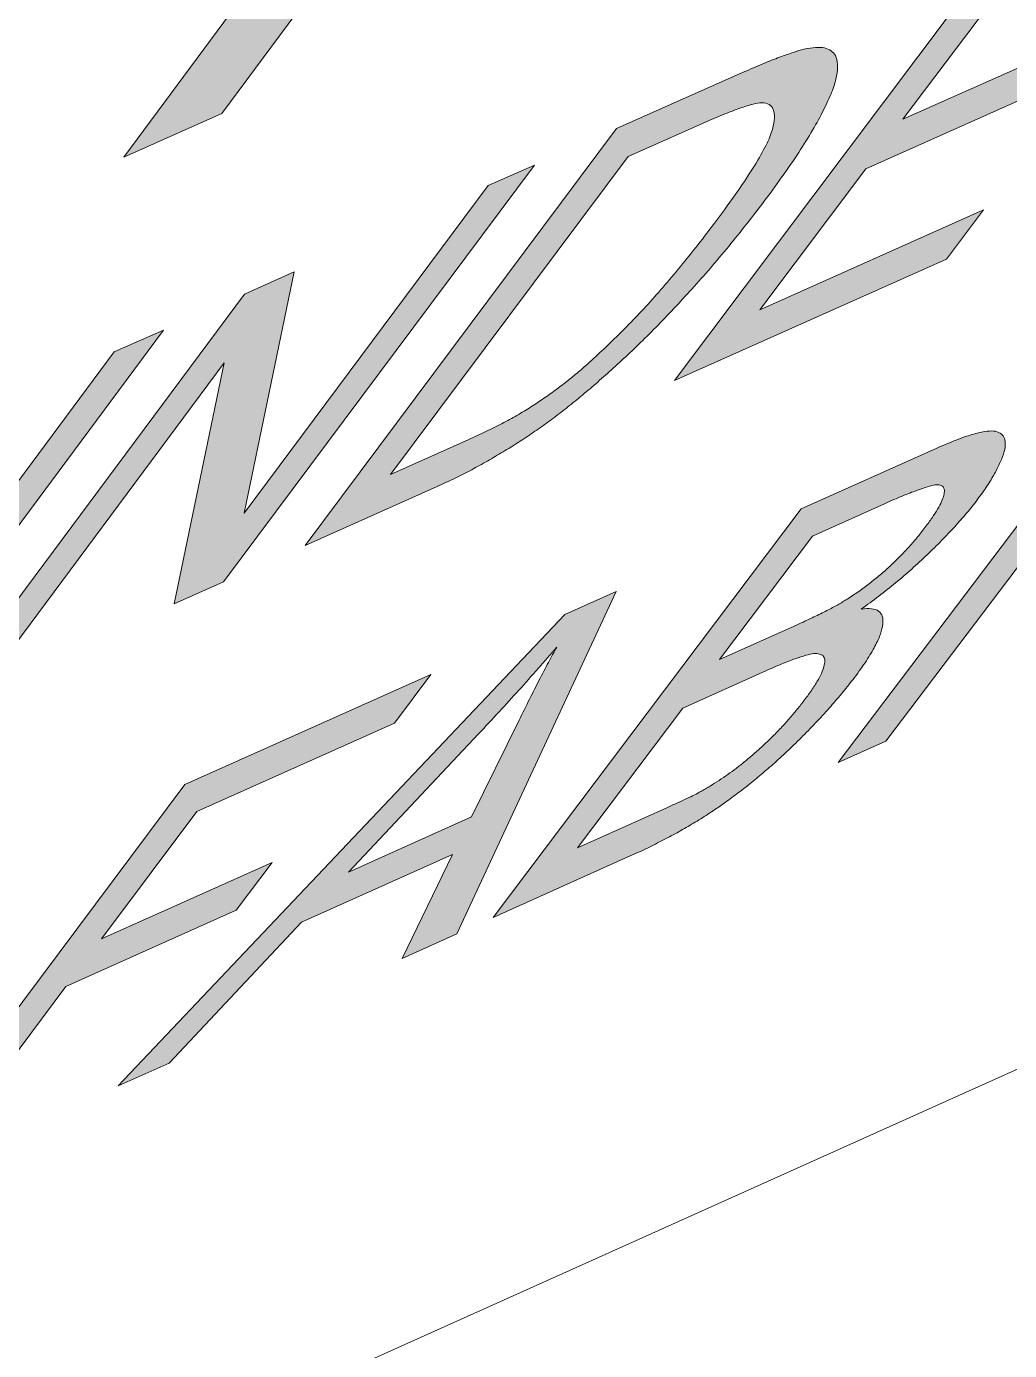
# Model space of a CAD drawing. Header units: millimetres. Extents: x 63.4 to 146.5, y -188.5 to -109.4.
# Drawn here: x 101.911 to 105.285, y -182.044 to -177.499 of the extents above; entities that cross this region are included whole.
import ezdxf

# ---------------------------------------------------------------- set-up
doc = ezdxf.new("R2010")
doc.units = ezdxf.units.MM
doc.header["$MEASUREMENT"] = 0
doc.layers.add('Ebene 1', color=7, linetype='Continuous', lineweight=0)

# ---------------------------------------------------------------- blocks, each defined once
blk = doc.blocks.new('Block_7')
at = {"layer": 'Ebene 1', "true_color": 0x1d1d1b, "transparency": 33554687}
h = blk.add_hatch(color=250, dxfattribs=at)
h.dxf.hatch_style = 2
h.paths.add_polyline_path([(106.429, -174.1281), (106.0916, -174.2764), (105.1882, -175.4887), (103.8592, -176.075), (104.7584, -174.8625), (104.4188, -175.0118), (102.2446, -177.9472), (102.5816, -177.7978), (103.6011, -176.4231), (104.9289, -175.8367), (103.9045, -177.2113), (104.2393, -177.0629), (106.429, -174.1281)])
h = blk.add_hatch(color=250, dxfattribs=at)
h.dxf.hatch_style = 2
h.paths.add_polyline_path([(106.1172, -176.8799), (105.2094, -177.2834), (104.1356, -178.7139), (105.0691, -178.2973), (105.1962, -178.1286), (104.4286, -178.471), (104.7922, -177.9869), (105.4844, -177.6785), (105.6121, -177.5089), (104.9196, -177.8173), (105.2483, -177.3796), (105.9889, -177.0503), (106.1172, -176.8799)])
h = blk.add_hatch(color=250, dxfattribs=at)
h.dxf.hatch_style = 2
edge = h.paths.add_edge_path()
edge.add_spline(control_points=[(104.3711, -177.6561), (104.3711, -177.6561), (103.9361, -177.8494), (103.9361, -177.8494), (103.9361, -177.8494), (102.8671, -179.28), (102.8671, -179.28), (102.8671, -179.28), (103.3207, -179.0775), (103.3207, -179.0775), (103.3399, -179.069), (103.3587, -179.0603), (103.3772, -179.0513), (103.3958, -179.0424), (103.4141, -179.0332), (103.4323, -179.0237), (103.4504, -179.0142), (103.4685, -179.0044), (103.4864, -178.9943), (103.5044, -178.9841), (103.5223, -178.9736), (103.5403, -178.9626), (103.5579, -178.9522), (103.5752, -178.9416), (103.5923, -178.9307), (103.6095, -178.9198), (103.6266, -178.9086), (103.6435, -178.8971), (103.6605, -178.8856), (103.6774, -178.8738), (103.6942, -178.8616), (103.7111, -178.8494), (103.728, -178.8367), (103.7449, -178.8237), (103.7608, -178.8115), (103.7771, -178.7985), (103.7939, -178.7849), (103.8106, -178.7713), (103.8277, -178.757), (103.8452, -178.7421), (103.8626, -178.7272), (103.8804, -178.7116), (103.8985, -178.6955), (103.9165, -178.6794), (103.9348, -178.6627), (103.9534, -178.6455), (103.9725, -178.6281), (103.9918, -178.6099), (104.0115, -178.5909), (104.0311, -178.5719), (104.051, -178.5522), (104.0711, -178.5317), (104.0913, -178.5112), (104.1116, -178.49), (104.1322, -178.4681), (104.1527, -178.4461), (104.1735, -178.4234), (104.1944, -178.4), (104.2159, -178.3764), (104.2372, -178.3524), (104.2583, -178.328), (104.2794, -178.3036), (104.3004, -178.2788), (104.3212, -178.2535), (104.3421, -178.2282), (104.3628, -178.2024), (104.3836, -178.176), (104.4043, -178.1496), (104.425, -178.1227), (104.4457, -178.095), (104.4693, -178.0636), (104.4913, -178.0334), (104.5117, -178.0044), (104.5321, -177.9754), (104.5509, -177.9477), (104.568, -177.9212), (104.5852, -177.8947), (104.6006, -177.8695), (104.6144, -177.8456), (104.6282, -177.8217), (104.6403, -177.799), (104.6506, -177.7777), (104.6616, -177.7561), (104.6704, -177.7363), (104.6773, -177.7181), (104.6841, -177.7), (104.689, -177.6836), (104.6919, -177.6687), (104.6949, -177.6539), (104.6959, -177.6407), (104.6951, -177.6289), (104.6944, -177.6172), (104.6918, -177.6069), (104.6875, -177.5981), (104.6837, -177.5916), (104.6787, -177.5862), (104.6725, -177.5819), (104.6662, -177.5776), (104.6587, -177.5745), (104.6499, -177.5726), (104.641, -177.5708), (104.6308, -177.5702), (104.6191, -177.5709), (104.6074, -177.5716), (104.5942, -177.5737), (104.5795, -177.5772), (104.5689, -177.5798), (104.5567, -177.5833), (104.5428, -177.5878), (104.5288, -177.5923), (104.5132, -177.5978), (104.4959, -177.6043), (104.4785, -177.6108), (104.4595, -177.6183), (104.4387, -177.6269), (104.4179, -177.6356), (104.3954, -177.6452), (104.3711, -177.6561)], knot_values=[0, 0, 0, 0, 1, 1, 1, 2, 2, 2, 3, 3, 3, 4, 4, 4, 5, 5, 5, 6, 6, 6, 7, 7, 7, 8, 8, 8, 9, 9, 9, 10, 10, 10, 11, 11, 11, 12, 12, 12, 13, 13, 13, 14, 14, 14, 15, 15, 15, 16, 16, 16, 17, 17, 17, 18, 18, 18, 19, 19, 19, 20, 20, 20, 21, 21, 21, 22, 22, 22, 23, 23, 23, 24, 24, 24, 25, 25, 25, 26, 26, 26, 27, 27, 27, 28, 28, 28, 29, 29, 29, 30, 30, 30, 31, 31, 31, 32, 32, 32, 33, 33, 33, 34, 34, 34, 35, 35, 35, 36, 36, 36, 37, 37, 37, 38, 38, 38, 39, 39, 39, 39], degree=3, periodic=0)
edge.add_line((104.3711, -177.6561), (104.3711, -177.6561))
edge = h.paths.add_edge_path()
edge.add_spline(control_points=[(103.1603, -179.0367), (103.1603, -179.0367), (103.9764, -177.9453), (103.9764, -177.9453), (103.9764, -177.9453), (104.2412, -177.8275), (104.2412, -177.8275), (104.2655, -177.8167), (104.2878, -177.8072), (104.308, -177.7991), (104.3283, -177.7909), (104.3465, -177.784), (104.3626, -177.7785), (104.3787, -177.7729), (104.3928, -177.7686), (104.4049, -177.7656), (104.4169, -177.7626), (104.4269, -177.7609), (104.4348, -177.7603), (104.4448, -177.7606), (104.4531, -177.7627), (104.4597, -177.7666), (104.4663, -177.7706), (104.4713, -177.7763), (104.4744, -177.784), (104.4775, -177.7916), (104.4789, -177.8011), (104.4784, -177.8125), (104.4779, -177.8238), (104.4756, -177.8371), (104.4713, -177.8523), (104.4671, -177.8675), (104.4598, -177.8856), (104.4494, -177.9065), (104.4391, -177.9273), (104.4257, -177.951), (104.4093, -177.9775), (104.3929, -178.004), (104.3736, -178.0332), (104.3514, -178.0651), (104.3292, -178.097), (104.3041, -178.1316), (104.2762, -178.1689), (104.256, -178.1958), (104.2358, -178.2221), (104.2157, -178.2478), (104.1956, -178.2734), (104.1755, -178.2983), (104.1555, -178.3226), (104.1355, -178.3469), (104.1157, -178.3705), (104.0959, -178.3934), (104.0761, -178.4162), (104.0565, -178.4384), (104.037, -178.4599), (104.0174, -178.481), (103.998, -178.5014), (103.9788, -178.5211), (103.9595, -178.5408), (103.9404, -178.5598), (103.9215, -178.5782), (103.9026, -178.5965), (103.8839, -178.6142), (103.8653, -178.6313), (103.8467, -178.6483), (103.8284, -178.6647), (103.8102, -178.6805), (103.7977, -178.6912), (103.7847, -178.7018), (103.7713, -178.7125), (103.758, -178.7231), (103.7442, -178.7336), (103.7301, -178.7441), (103.716, -178.7545), (103.7016, -178.7648), (103.6868, -178.775), (103.6721, -178.7851), (103.6571, -178.7951), (103.6419, -178.8049), (103.6267, -178.8146), (103.6109, -178.8243), (103.5944, -178.8337), (103.5779, -178.8432), (103.5608, -178.8526), (103.5431, -178.8619), (103.5253, -178.8712), (103.5069, -178.8804), (103.4879, -178.8896), (103.4689, -178.8988), (103.4492, -178.9078), (103.4289, -178.9169), (103.4289, -178.9169), (103.1603, -179.0367), (103.1603, -179.0367)], knot_values=[0, 0, 0, 0, 1, 1, 1, 2, 2, 2, 3, 3, 3, 4, 4, 4, 5, 5, 5, 6, 6, 6, 7, 7, 7, 8, 8, 8, 9, 9, 9, 10, 10, 10, 11, 11, 11, 12, 12, 12, 13, 13, 13, 14, 14, 14, 15, 15, 15, 16, 16, 16, 17, 17, 17, 18, 18, 18, 19, 19, 19, 20, 20, 20, 21, 21, 21, 22, 22, 22, 23, 23, 23, 24, 24, 24, 25, 25, 25, 26, 26, 26, 27, 27, 27, 28, 28, 28, 29, 29, 29, 30, 30, 30, 31, 31, 31, 31], degree=3, periodic=0)
edge.add_line((103.1603, -179.0367), (103.1603, -179.0367))
h = blk.add_hatch(color=250, dxfattribs=at)
h.dxf.hatch_style = 2
h.paths.add_polyline_path([(103.6548, -177.9744), (103.4959, -178.0451), (102.6575, -179.1688), (102.8298, -178.3411), (102.659, -178.4171), (101.5949, -179.8477), (101.7536, -179.7769), (102.5898, -178.6534), (102.4173, -179.4807), (102.5869, -179.405), (103.6548, -177.9744)])
h = blk.add_hatch(color=250, dxfattribs=at)
h.dxf.hatch_style = 2
edge = h.paths.add_edge_path()
edge.add_spline(control_points=[(102.3809, -178.5407), (102.3809, -178.5407), (102.2122, -178.6157), (102.2122, -178.6157), (102.2122, -178.6157), (101.5985, -179.4422), (101.5985, -179.4422), (101.5651, -179.4871), (101.5328, -179.5291), (101.5016, -179.5681), (101.4703, -179.6071), (101.4401, -179.6433), (101.4109, -179.6765), (101.3818, -179.7098), (101.3536, -179.7401), (101.3266, -179.7676), (101.2995, -179.7951), (101.2735, -179.8198), (101.2486, -179.8416), (101.2236, -179.8634), (101.1981, -179.8841), (101.1719, -179.9037), (101.1456, -179.9234), (101.1187, -179.942), (101.091, -179.9595), (101.0633, -179.9771), (101.0348, -179.9938), (101.0054, -180.0095), (100.976, -180.0252), (100.9457, -180.04), (100.9144, -180.0539), (100.8968, -180.0618), (100.8804, -180.0685), (100.8654, -180.0739), (100.8504, -180.0793), (100.8367, -180.0834), (100.8244, -180.0862), (100.8121, -180.089), (100.8013, -180.0905), (100.7919, -180.0906), (100.7825, -180.0907), (100.7746, -180.0894), (100.7683, -180.0866), (100.7614, -180.0846), (100.7562, -180.0811), (100.7527, -180.0762), (100.7492, -180.0714), (100.7474, -180.0652), (100.7471, -180.0577), (100.7469, -180.0503), (100.7482, -180.0415), (100.751, -180.0315), (100.7538, -180.0214), (100.7581, -180.0102), (100.7639, -179.9977), (100.7697, -179.9853), (100.7775, -179.9707), (100.7873, -179.9538), (100.7972, -179.9369), (100.8091, -179.9178), (100.8233, -179.8962), (100.8374, -179.8747), (100.8537, -179.8508), (100.8723, -179.8244), (100.891, -179.798), (100.9119, -179.7692), (100.9351, -179.7377), (100.9351, -179.7377), (101.5474, -178.9112), (101.5474, -178.9112), (101.5474, -178.9112), (101.3804, -178.9854), (101.3804, -178.9854), (101.3804, -178.9854), (100.7666, -179.8145), (100.7666, -179.8145), (100.7386, -179.8524), (100.7131, -179.8877), (100.6901, -179.9205), (100.6672, -179.9533), (100.6467, -179.9836), (100.6288, -180.0115), (100.6109, -180.0393), (100.5954, -180.0647), (100.5824, -180.0877), (100.5694, -180.1106), (100.5589, -180.1312), (100.5508, -180.1493), (100.5427, -180.1675), (100.5369, -180.1838), (100.5335, -180.1982), (100.5301, -180.2125), (100.529, -180.225), (100.5303, -180.2356), (100.5315, -180.2461), (100.5351, -180.2548), (100.5408, -180.2617), (100.5466, -180.2685), (100.5547, -180.2734), (100.565, -180.2766), (100.5752, -180.2797), (100.588, -180.2807), (100.6032, -180.2797), (100.6184, -180.2787), (100.6361, -180.2756), (100.6561, -180.2705), (100.6762, -180.2654), (100.6987, -180.2583), (100.7236, -180.2491), (100.7484, -180.2399), (100.7756, -180.2287), (100.8052, -180.2155), (100.836, -180.2018), (100.8663, -180.1872), (100.8963, -180.1716), (100.9263, -180.1561), (100.956, -180.1396), (100.9855, -180.1221), (101.0149, -180.1045), (101.0441, -180.086), (101.0731, -180.0664), (101.1021, -180.0468), (101.131, -180.0261), (101.1597, -180.0043), (101.1879, -179.9832), (101.2156, -179.9616), (101.2426, -179.9395), (101.2697, -179.9174), (101.2961, -179.8949), (101.3219, -179.872), (101.3476, -179.8491), (101.3727, -179.8257), (101.3972, -179.802), (101.4216, -179.7783), (101.4454, -179.7543), (101.4684, -179.7299), (101.4909, -179.7057), (101.514, -179.6801), (101.5377, -179.6531), (101.5613, -179.626), (101.5856, -179.5975), (101.6103, -179.5675), (101.6351, -179.5375), (101.6604, -179.5061), (101.6861, -179.4731), (101.7119, -179.4401), (101.7382, -179.4057), (101.7649, -179.3697), (101.7649, -179.3697), (102.3809, -178.5407), (102.3809, -178.5407)], knot_values=[0, 0, 0, 0, 1, 1, 1, 2, 2, 2, 3, 3, 3, 4, 4, 4, 5, 5, 5, 6, 6, 6, 7, 7, 7, 8, 8, 8, 9, 9, 9, 10, 10, 10, 11, 11, 11, 12, 12, 12, 13, 13, 13, 14, 14, 14, 15, 15, 15, 16, 16, 16, 17, 17, 17, 18, 18, 18, 19, 19, 19, 20, 20, 20, 21, 21, 21, 22, 22, 22, 23, 23, 23, 24, 24, 24, 25, 25, 25, 26, 26, 26, 27, 27, 27, 28, 28, 28, 29, 29, 29, 30, 30, 30, 31, 31, 31, 32, 32, 32, 33, 33, 33, 34, 34, 34, 35, 35, 35, 36, 36, 36, 37, 37, 37, 38, 38, 38, 39, 39, 39, 40, 40, 40, 41, 41, 41, 42, 42, 42, 43, 43, 43, 44, 44, 44, 45, 45, 45, 46, 46, 46, 47, 47, 47, 48, 48, 48, 49, 49, 49, 50, 50, 50, 50], degree=3, periodic=0)
edge.add_line((102.3809, -178.5407), (102.3809, -178.5407))
h = blk.add_hatch(color=250, dxfattribs=at)
h.dxf.hatch_style = 2
h.paths.add_polyline_path([(105.9239, -178.5487), (105.7595, -178.6223), (104.6974, -180.0253), (104.8612, -179.9518), (105.9239, -178.5487)])
h = blk.add_hatch(color=250, dxfattribs=at)
h.dxf.hatch_style = 2
edge = h.paths.add_edge_path()
edge.add_spline(control_points=[(105.0362, -178.9459), (105.0362, -178.9459), (104.57, -179.1545), (104.57, -179.1545), (104.57, -179.1545), (103.5124, -180.5576), (103.5124, -180.5576), (103.5124, -180.5576), (103.9834, -180.346), (103.9834, -180.346), (104.0034, -180.337), (104.0229, -180.328), (104.042, -180.3188), (104.061, -180.3096), (104.0795, -180.3004), (104.0976, -180.291), (104.1157, -180.2817), (104.1332, -180.2722), (104.1503, -180.2627), (104.1674, -180.2531), (104.1841, -180.2435), (104.2002, -180.2337), (104.2169, -180.2238), (104.2334, -180.2135), (104.2497, -180.2029), (104.2659, -180.1924), (104.2819, -180.1816), (104.2976, -180.1706), (104.3134, -180.1596), (104.3288, -180.1484), (104.344, -180.1371), (104.3591, -180.1258), (104.374, -180.1143), (104.3885, -180.1028), (104.4031, -180.0913), (104.418, -180.0792), (104.4331, -180.0664), (104.4483, -180.0536), (104.4637, -180.0401), (104.4794, -180.026), (104.4951, -180.0119), (104.511, -179.9972), (104.5272, -179.9819), (104.5433, -179.9666), (104.5597, -179.9506), (104.5762, -179.9341), (104.5932, -179.9169), (104.6097, -179.8999), (104.6255, -179.883), (104.6414, -179.8661), (104.6567, -179.8494), (104.6714, -179.8327), (104.6861, -179.8161), (104.7002, -179.7995), (104.7138, -179.783), (104.7273, -179.7666), (104.7403, -179.7501), (104.7527, -179.7338), (104.7683, -179.7131), (104.782, -179.6937), (104.7938, -179.6758), (104.8056, -179.6579), (104.8154, -179.6413), (104.8235, -179.6261), (104.8315, -179.6108), (104.8377, -179.5969), (104.8421, -179.5843), (104.8465, -179.5718), (104.8492, -179.5605), (104.8501, -179.5505), (104.8516, -179.5399), (104.8511, -179.5309), (104.8486, -179.5234), (104.8462, -179.516), (104.8419, -179.5101), (104.8357, -179.5058), (104.8295, -179.5015), (104.8214, -179.4988), (104.8114, -179.4976), (104.8015, -179.4964), (104.7897, -179.4968), (104.7762, -179.4988), (104.7968, -179.4841), (104.8169, -179.4693), (104.8366, -179.4542), (104.8563, -179.4391), (104.8755, -179.4238), (104.8943, -179.4083), (104.9131, -179.3928), (104.9315, -179.3771), (104.9495, -179.3611), (104.9675, -179.3451), (104.985, -179.3289), (105.0023, -179.3124), (105.0195, -179.2959), (105.036, -179.2797), (105.0518, -179.2636), (105.0676, -179.2475), (105.0827, -179.2316), (105.0971, -179.2159), (105.1115, -179.2002), (105.1251, -179.1846), (105.138, -179.1692), (105.1509, -179.1538), (105.1631, -179.1385), (105.1746, -179.1234), (105.187, -179.1069), (105.1981, -179.0913), (105.2079, -179.0764), (105.2178, -179.0615), (105.2264, -179.0474), (105.2339, -179.0337), (105.2414, -179.0201), (105.2479, -179.0071), (105.2534, -178.9946), (105.2588, -178.982), (105.2634, -178.9699), (105.2671, -178.9582), (105.2697, -178.9474), (105.271, -178.9378), (105.2708, -178.9295), (105.2706, -178.9212), (105.2691, -178.9141), (105.266, -178.9083), (105.263, -178.9024), (105.2586, -178.8977), (105.2527, -178.8943), (105.2468, -178.8908), (105.2395, -178.8885), (105.2308, -178.8874), (105.2221, -178.8867), (105.2116, -178.8873), (105.1993, -178.8893), (105.1869, -178.8913), (105.1726, -178.8947), (105.1565, -178.8995), (105.1403, -178.9043), (105.1222, -178.9105), (105.1022, -178.9183), (105.0821, -178.926), (105.0602, -178.9352), (105.0362, -178.9459)], knot_values=[0, 0, 0, 0, 1, 1, 1, 2, 2, 2, 3, 3, 3, 4, 4, 4, 5, 5, 5, 6, 6, 6, 7, 7, 7, 8, 8, 8, 9, 9, 9, 10, 10, 10, 11, 11, 11, 12, 12, 12, 13, 13, 13, 14, 14, 14, 15, 15, 15, 16, 16, 16, 17, 17, 17, 18, 18, 18, 19, 19, 19, 20, 20, 20, 21, 21, 21, 22, 22, 22, 23, 23, 23, 24, 24, 24, 25, 25, 25, 26, 26, 26, 27, 27, 27, 28, 28, 28, 29, 29, 29, 30, 30, 30, 31, 31, 31, 32, 32, 32, 33, 33, 33, 34, 34, 34, 35, 35, 35, 36, 36, 36, 37, 37, 37, 38, 38, 38, 39, 39, 39, 40, 40, 40, 41, 41, 41, 42, 42, 42, 43, 43, 43, 44, 44, 44, 45, 45, 45, 46, 46, 46, 47, 47, 47, 47], degree=3, periodic=0)
edge.add_line((105.0362, -178.9459), (105.0362, -178.9459))
edge = h.paths.add_edge_path()
edge.add_spline(control_points=[(104.2892, -179.672), (104.2892, -179.672), (104.6091, -179.2478), (104.6091, -179.2478), (104.6091, -179.2478), (104.8565, -179.137), (104.8565, -179.137), (104.8788, -179.127), (104.8991, -179.1183), (104.9173, -179.1107), (104.9356, -179.1031), (104.9519, -179.0967), (104.9664, -179.0914), (104.9808, -179.0861), (104.9933, -179.0819), (105.004, -179.0788), (105.0146, -179.0756), (105.0235, -179.0735), (105.0305, -179.0725), (105.0371, -179.0716), (105.0426, -179.0718), (105.0471, -179.0729), (105.0515, -179.074), (105.055, -179.0761), (105.0574, -179.0791), (105.0599, -179.0821), (105.0613, -179.086), (105.0617, -179.0908), (105.0621, -179.0956), (105.0614, -179.1014), (105.0597, -179.108), (105.0581, -179.1146), (105.0554, -179.1218), (105.0519, -179.1297), (105.0484, -179.1376), (105.0439, -179.1461), (105.0385, -179.1553), (105.0331, -179.1645), (105.0267, -179.1744), (105.0195, -179.185), (105.0123, -179.1956), (105.0041, -179.2068), (104.995, -179.2188), (104.986, -179.2308), (104.9766, -179.2426), (104.9669, -179.2543), (104.9572, -179.2659), (104.9472, -179.2774), (104.9369, -179.2887), (104.9266, -179.3), (104.9161, -179.3111), (104.9053, -179.322), (104.8946, -179.3328), (104.8835, -179.3435), (104.8723, -179.354), (104.8606, -179.3646), (104.8488, -179.3749), (104.8368, -179.3849), (104.8249, -179.3949), (104.8127, -179.4045), (104.8004, -179.4139), (104.7881, -179.4233), (104.7756, -179.4324), (104.7627, -179.4413), (104.7499, -179.4502), (104.7368, -179.4589), (104.7234, -179.4674), (104.7137, -179.4734), (104.703, -179.4797), (104.6913, -179.4862), (104.6795, -179.4927), (104.6667, -179.4995), (104.6529, -179.5065), (104.639, -179.5136), (104.624, -179.5209), (104.6079, -179.5285), (104.5918, -179.5361), (104.5746, -179.544), (104.5562, -179.5523), (104.5562, -179.5523), (104.2892, -179.672), (104.2892, -179.672)], knot_values=[0, 0, 0, 0, 1, 1, 1, 2, 2, 2, 3, 3, 3, 4, 4, 4, 5, 5, 5, 6, 6, 6, 7, 7, 7, 8, 8, 8, 9, 9, 9, 10, 10, 10, 11, 11, 11, 12, 12, 12, 13, 13, 13, 14, 14, 14, 15, 15, 15, 16, 16, 16, 17, 17, 17, 18, 18, 18, 19, 19, 19, 20, 20, 20, 21, 21, 21, 22, 22, 22, 23, 23, 23, 24, 24, 24, 25, 25, 25, 26, 26, 26, 27, 27, 27, 27], degree=3, periodic=0)
edge.add_line((104.2892, -179.672), (104.2892, -179.672))
edge = h.paths.add_edge_path()
edge.add_spline(control_points=[(103.8017, -180.3182), (103.8017, -180.3182), (104.1637, -179.8383), (104.1637, -179.8383), (104.1637, -179.8383), (104.4485, -179.7106), (104.4485, -179.7106), (104.4685, -179.7017), (104.4869, -179.6937), (104.5037, -179.6868), (104.5206, -179.6799), (104.5358, -179.674), (104.5495, -179.6691), (104.5633, -179.6642), (104.5755, -179.6603), (104.5861, -179.6573), (104.5968, -179.6544), (104.606, -179.6525), (104.6137, -179.6516), (104.6209, -179.6512), (104.6272, -179.6516), (104.6325, -179.6529), (104.6378, -179.6541), (104.6421, -179.6562), (104.6451, -179.6593), (104.6482, -179.6624), (104.6502, -179.6664), (104.6508, -179.6716), (104.6514, -179.6768), (104.6508, -179.6832), (104.6487, -179.6907), (104.6477, -179.6974), (104.6455, -179.705), (104.6421, -179.7133), (104.6387, -179.7217), (104.6342, -179.7309), (104.6286, -179.7409), (104.623, -179.7509), (104.6162, -179.7617), (104.6084, -179.7733), (104.6005, -179.7849), (104.5916, -179.7973), (104.5817, -179.8105), (104.5736, -179.8212), (104.5652, -179.8319), (104.5565, -179.8427), (104.5478, -179.8534), (104.5387, -179.8642), (104.5293, -179.8749), (104.5199, -179.8857), (104.5101, -179.8965), (104.4999, -179.9072), (104.4897, -179.918), (104.4791, -179.9288), (104.468, -179.9396), (104.458, -179.9495), (104.4477, -179.9592), (104.4375, -179.9688), (104.4272, -179.9783), (104.4168, -179.9876), (104.4066, -179.9966), (104.3963, -180.0055), (104.3862, -180.0141), (104.3762, -180.0223), (104.3662, -180.0304), (104.3565, -180.0381), (104.347, -180.0453), (104.3376, -180.0524), (104.328, -180.0594), (104.3183, -180.0662), (104.3085, -180.0731), (104.2986, -180.0799), (104.2884, -180.0865), (104.2783, -180.0931), (104.268, -180.0996), (104.2574, -180.106), (104.2469, -180.1124), (104.2362, -180.1187), (104.2253, -180.1248), (104.2189, -180.1285), (104.2116, -180.1324), (104.2036, -180.1364), (104.1956, -180.1405), (104.1868, -180.1447), (104.1772, -180.1493), (104.1675, -180.1538), (104.157, -180.1586), (104.1455, -180.1638), (104.1341, -180.169), (104.1217, -180.1746), (104.1084, -180.1806), (104.1084, -180.1806), (103.8017, -180.3182), (103.8017, -180.3182)], knot_values=[0, 0, 0, 0, 1, 1, 1, 2, 2, 2, 3, 3, 3, 4, 4, 4, 5, 5, 5, 6, 6, 6, 7, 7, 7, 8, 8, 8, 9, 9, 9, 10, 10, 10, 11, 11, 11, 12, 12, 12, 13, 13, 13, 14, 14, 14, 15, 15, 15, 16, 16, 16, 17, 17, 17, 18, 18, 18, 19, 19, 19, 20, 20, 20, 21, 21, 21, 22, 22, 22, 23, 23, 23, 24, 24, 24, 25, 25, 25, 26, 26, 26, 27, 27, 27, 28, 28, 28, 29, 29, 29, 30, 30, 30, 31, 31, 31, 31], degree=3, periodic=0)
edge.add_line((103.8017, -180.3182), (103.8017, -180.3182))
h = blk.add_hatch(color=250, dxfattribs=at)
h.dxf.hatch_style = 2
edge = h.paths.add_edge_path()
edge.add_spline(control_points=[(103.9352, -179.4386), (103.9352, -179.4386), (103.7584, -179.5177), (103.7584, -179.5177), (103.7584, -179.5177), (102.2259, -181.1355), (102.2259, -181.1355), (102.2259, -181.1355), (102.4002, -181.0572), (102.4002, -181.0572), (102.4002, -181.0572), (102.8553, -180.5734), (102.8553, -180.5734), (102.8553, -180.5734), (103.3732, -180.3411), (103.3732, -180.3411), (103.3732, -180.3411), (103.2008, -180.6976), (103.2008, -180.6976), (103.2008, -180.6976), (103.3877, -180.6136), (103.3877, -180.6136), (103.3877, -180.6136), (103.9352, -179.4386), (103.9352, -179.4386)], knot_values=[0, 0, 0, 0, 1, 1, 1, 2, 2, 2, 3, 3, 3, 4, 4, 4, 5, 5, 5, 6, 6, 6, 7, 7, 7, 8, 8, 8, 8], degree=3, periodic=0)
edge.add_line((103.9352, -179.4386), (103.9352, -179.4386))
edge = h.paths.add_edge_path()
edge.add_spline(control_points=[(103.0156, -180.4015), (103.0156, -180.4015), (103.4625, -179.9271), (103.4625, -179.9271), (103.4864, -179.9018), (103.5099, -179.8766), (103.5329, -179.8516), (103.556, -179.8265), (103.5787, -179.8016), (103.6011, -179.7768), (103.6234, -179.7521), (103.6454, -179.7274), (103.6671, -179.7028), (103.6887, -179.6781), (103.71, -179.6536), (103.7311, -179.6291), (103.7218, -179.6458), (103.7122, -179.6636), (103.7022, -179.6823), (103.6922, -179.7011), (103.6818, -179.7209), (103.6711, -179.7417), (103.6603, -179.7626), (103.6492, -179.7845), (103.6377, -179.8075), (103.6262, -179.8304), (103.6143, -179.8545), (103.602, -179.8797), (103.602, -179.8797), (103.4378, -180.2121), (103.4378, -180.2121), (103.4378, -180.2121), (103.0156, -180.4015), (103.0156, -180.4015)], knot_values=[0, 0, 0, 0, 1, 1, 1, 2, 2, 2, 3, 3, 3, 4, 4, 4, 5, 5, 5, 6, 6, 6, 7, 7, 7, 8, 8, 8, 9, 9, 9, 10, 10, 10, 11, 11, 11, 11], degree=3, periodic=0)
edge.add_line((103.0156, -180.4015), (103.0156, -180.4015))
h = blk.add_hatch(color=250, dxfattribs=at)
h.dxf.hatch_style = 2
h.paths.add_polyline_path([(103.2989, -179.7233), (102.4542, -180.1012), (101.4046, -181.5044), (101.5704, -181.4299), (102.0459, -180.7946), (102.631, -180.5323), (102.7539, -180.3685), (102.1685, -180.6309), (102.4956, -180.1939), (103.1735, -179.8905), (103.2989, -179.7233)])
at = {"layer": 'Ebene 1'}
for points in [[(106.429, -174.1281), (106.0916, -174.2764), (105.1882, -175.4887), (103.8592, -176.075), (104.7584, -174.8625), (104.4188, -175.0118), (102.2446, -177.9472), (102.5816, -177.7978), (103.6011, -176.4231), (104.9289, -175.8367), (103.9045, -177.2113), (104.2393, -177.0629), (106.429, -174.1281)], [(106.1172, -176.8799), (105.2094, -177.2834), (104.1356, -178.7139), (105.0691, -178.2973), (105.1962, -178.1286), (104.4286, -178.471), (104.7922, -177.9869), (105.4844, -177.6785), (105.6121, -177.5089), (104.9196, -177.8173), (105.2483, -177.3796), (105.9889, -177.0503), (106.1172, -176.8799)], [(103.6548, -177.9744), (103.4959, -178.0451), (102.6575, -179.1688), (102.8298, -178.3411), (102.659, -178.4171), (101.5949, -179.8477), (101.7536, -179.7769), (102.5898, -178.6534), (102.4173, -179.4807), (102.5869, -179.405), (103.6548, -177.9744)], [(105.9239, -178.5487), (105.7595, -178.6223), (104.6974, -180.0253), (104.8612, -179.9518), (105.9239, -178.5487)], [(103.2989, -179.7233), (102.4542, -180.1012), (101.4046, -181.5044), (101.5704, -181.4299), (102.0459, -180.7946), (102.631, -180.5323), (102.7539, -180.3685), (102.1685, -180.6309), (102.4956, -180.1939), (103.1735, -179.8905), (103.2989, -179.7233)]]:
    blk.add_lwpolyline(points, dxfattribs=at)
for points, knots in [([(104.3711, -177.6561), (104.3711, -177.6561), (103.9361, -177.8494), (103.9361, -177.8494), (103.9361, -177.8494), (102.8671, -179.28), (102.8671, -179.28), (102.8671, -179.28), (103.3207, -179.0775), (103.3207, -179.0775), (103.3399, -179.069), (103.3587, -179.0603), (103.3772, -179.0513), (103.3958, -179.0424), (103.4141, -179.0332), (103.4323, -179.0237), (103.4504, -179.0142), (103.4685, -179.0044), (103.4864, -178.9943), (103.5044, -178.9841), (103.5223, -178.9736), (103.5403, -178.9626), (103.5579, -178.9522), (103.5752, -178.9416), (103.5923, -178.9307), (103.6095, -178.9198), (103.6266, -178.9086), (103.6435, -178.8971), (103.6605, -178.8856), (103.6774, -178.8738), (103.6942, -178.8616), (103.7111, -178.8494), (103.728, -178.8367), (103.7449, -178.8237), (103.7608, -178.8115), (103.7771, -178.7985), (103.7939, -178.7849), (103.8106, -178.7713), (103.8277, -178.757), (103.8452, -178.7421), (103.8626, -178.7272), (103.8804, -178.7116), (103.8985, -178.6955), (103.9165, -178.6794), (103.9348, -178.6627), (103.9534, -178.6455), (103.9725, -178.6281), (103.9918, -178.6099), (104.0115, -178.5909), (104.0311, -178.5719), (104.051, -178.5522), (104.0711, -178.5317), (104.0913, -178.5112), (104.1116, -178.49), (104.1322, -178.4681), (104.1527, -178.4461), (104.1735, -178.4234), (104.1944, -178.4), (104.2159, -178.3764), (104.2372, -178.3524), (104.2583, -178.328), (104.2794, -178.3036), (104.3004, -178.2788), (104.3212, -178.2535), (104.3421, -178.2282), (104.3628, -178.2024), (104.3836, -178.176), (104.4043, -178.1496), (104.425, -178.1227), (104.4457, -178.095), (104.4693, -178.0636), (104.4913, -178.0334), (104.5117, -178.0044), (104.5321, -177.9754), (104.5509, -177.9477), (104.568, -177.9212), (104.5852, -177.8947), (104.6006, -177.8695), (104.6144, -177.8456), (104.6282, -177.8217), (104.6403, -177.799), (104.6506, -177.7777), (104.6616, -177.7561), (104.6704, -177.7363), (104.6773, -177.7181), (104.6841, -177.7), (104.689, -177.6836), (104.6919, -177.6687), (104.6949, -177.6539), (104.6959, -177.6407), (104.6951, -177.6289), (104.6944, -177.6172), (104.6918, -177.6069), (104.6875, -177.5981), (104.6837, -177.5916), (104.6787, -177.5862), (104.6725, -177.5819), (104.6662, -177.5776), (104.6587, -177.5745), (104.6499, -177.5726), (104.641, -177.5708), (104.6308, -177.5702), (104.6191, -177.5709), (104.6074, -177.5716), (104.5942, -177.5737), (104.5795, -177.5772), (104.5689, -177.5798), (104.5567, -177.5833), (104.5428, -177.5878), (104.5288, -177.5923), (104.5132, -177.5978), (104.4959, -177.6043), (104.4785, -177.6108), (104.4595, -177.6183), (104.4387, -177.6269), (104.4179, -177.6356), (104.3954, -177.6452), (104.3711, -177.6561)], [0, 0, 0, 0, 1, 1, 1, 2, 2, 2, 3, 3, 3, 4, 4, 4, 5, 5, 5, 6, 6, 6, 7, 7, 7, 8, 8, 8, 9, 9, 9, 10, 10, 10, 11, 11, 11, 12, 12, 12, 13, 13, 13, 14, 14, 14, 15, 15, 15, 16, 16, 16, 17, 17, 17, 18, 18, 18, 19, 19, 19, 20, 20, 20, 21, 21, 21, 22, 22, 22, 23, 23, 23, 24, 24, 24, 25, 25, 25, 26, 26, 26, 27, 27, 27, 28, 28, 28, 29, 29, 29, 30, 30, 30, 31, 31, 31, 32, 32, 32, 33, 33, 33, 34, 34, 34, 35, 35, 35, 36, 36, 36, 37, 37, 37, 38, 38, 38, 39, 39, 39, 39]), ([(103.1603, -179.0367), (103.1603, -179.0367), (103.9764, -177.9453), (103.9764, -177.9453), (103.9764, -177.9453), (104.2412, -177.8275), (104.2412, -177.8275), (104.2655, -177.8167), (104.2878, -177.8072), (104.308, -177.7991), (104.3283, -177.7909), (104.3465, -177.784), (104.3626, -177.7785), (104.3787, -177.7729), (104.3928, -177.7686), (104.4049, -177.7656), (104.4169, -177.7626), (104.4269, -177.7609), (104.4348, -177.7603), (104.4448, -177.7606), (104.4531, -177.7627), (104.4597, -177.7666), (104.4663, -177.7706), (104.4713, -177.7763), (104.4744, -177.784), (104.4775, -177.7916), (104.4789, -177.8011), (104.4784, -177.8125), (104.4779, -177.8238), (104.4756, -177.8371), (104.4713, -177.8523), (104.4671, -177.8675), (104.4598, -177.8856), (104.4494, -177.9065), (104.4391, -177.9273), (104.4257, -177.951), (104.4093, -177.9775), (104.3929, -178.004), (104.3736, -178.0332), (104.3514, -178.0651), (104.3292, -178.097), (104.3041, -178.1316), (104.2762, -178.1689), (104.256, -178.1958), (104.2358, -178.2221), (104.2157, -178.2478), (104.1956, -178.2734), (104.1755, -178.2983), (104.1555, -178.3226), (104.1355, -178.3469), (104.1157, -178.3705), (104.0959, -178.3934), (104.0761, -178.4162), (104.0565, -178.4384), (104.037, -178.4599), (104.0174, -178.481), (103.998, -178.5014), (103.9788, -178.5211), (103.9595, -178.5408), (103.9404, -178.5598), (103.9215, -178.5782), (103.9026, -178.5965), (103.8839, -178.6142), (103.8653, -178.6313), (103.8467, -178.6483), (103.8284, -178.6647), (103.8102, -178.6805), (103.7977, -178.6912), (103.7847, -178.7018), (103.7713, -178.7125), (103.758, -178.7231), (103.7442, -178.7336), (103.7301, -178.7441), (103.716, -178.7545), (103.7016, -178.7648), (103.6868, -178.775), (103.6721, -178.7851), (103.6571, -178.7951), (103.6419, -178.8049), (103.6267, -178.8146), (103.6109, -178.8243), (103.5944, -178.8337), (103.5779, -178.8432), (103.5608, -178.8526), (103.5431, -178.8619), (103.5253, -178.8712), (103.5069, -178.8804), (103.4879, -178.8896), (103.4689, -178.8988), (103.4492, -178.9078), (103.4289, -178.9169), (103.4289, -178.9169), (103.1603, -179.0367), (103.1603, -179.0367)], [0, 0, 0, 0, 1, 1, 1, 2, 2, 2, 3, 3, 3, 4, 4, 4, 5, 5, 5, 6, 6, 6, 7, 7, 7, 8, 8, 8, 9, 9, 9, 10, 10, 10, 11, 11, 11, 12, 12, 12, 13, 13, 13, 14, 14, 14, 15, 15, 15, 16, 16, 16, 17, 17, 17, 18, 18, 18, 19, 19, 19, 20, 20, 20, 21, 21, 21, 22, 22, 22, 23, 23, 23, 24, 24, 24, 25, 25, 25, 26, 26, 26, 27, 27, 27, 28, 28, 28, 29, 29, 29, 30, 30, 30, 31, 31, 31, 31]), ([(102.3809, -178.5407), (102.3809, -178.5407), (102.2122, -178.6157), (102.2122, -178.6157), (102.2122, -178.6157), (101.5985, -179.4422), (101.5985, -179.4422), (101.5651, -179.4871), (101.5328, -179.5291), (101.5016, -179.5681), (101.4703, -179.6071), (101.4401, -179.6433), (101.4109, -179.6765), (101.3818, -179.7098), (101.3536, -179.7401), (101.3266, -179.7676), (101.2995, -179.7951), (101.2735, -179.8198), (101.2486, -179.8416), (101.2236, -179.8634), (101.1981, -179.8841), (101.1719, -179.9037), (101.1456, -179.9234), (101.1187, -179.942), (101.091, -179.9595), (101.0633, -179.9771), (101.0348, -179.9938), (101.0054, -180.0095), (100.976, -180.0252), (100.9457, -180.04), (100.9144, -180.0539), (100.8968, -180.0618), (100.8804, -180.0685), (100.8654, -180.0739), (100.8504, -180.0793), (100.8367, -180.0834), (100.8244, -180.0862), (100.8121, -180.089), (100.8013, -180.0905), (100.7919, -180.0906), (100.7825, -180.0907), (100.7746, -180.0894), (100.7683, -180.0866), (100.7614, -180.0846), (100.7562, -180.0811), (100.7527, -180.0762), (100.7492, -180.0714), (100.7474, -180.0652), (100.7471, -180.0577), (100.7469, -180.0503), (100.7482, -180.0415), (100.751, -180.0315), (100.7538, -180.0214), (100.7581, -180.0102), (100.7639, -179.9977), (100.7697, -179.9853), (100.7775, -179.9707), (100.7873, -179.9538), (100.7972, -179.9369), (100.8091, -179.9178), (100.8233, -179.8962), (100.8374, -179.8747), (100.8537, -179.8508), (100.8723, -179.8244), (100.891, -179.798), (100.9119, -179.7692), (100.9351, -179.7377), (100.9351, -179.7377), (101.5474, -178.9112), (101.5474, -178.9112), (101.5474, -178.9112), (101.3804, -178.9854), (101.3804, -178.9854), (101.3804, -178.9854), (100.7666, -179.8145), (100.7666, -179.8145), (100.7386, -179.8524), (100.7131, -179.8877), (100.6901, -179.9205), (100.6672, -179.9533), (100.6467, -179.9836), (100.6288, -180.0115), (100.6109, -180.0393), (100.5954, -180.0647), (100.5824, -180.0877), (100.5694, -180.1106), (100.5589, -180.1312), (100.5508, -180.1493), (100.5427, -180.1675), (100.5369, -180.1838), (100.5335, -180.1982), (100.5301, -180.2125), (100.529, -180.225), (100.5303, -180.2356), (100.5315, -180.2461), (100.5351, -180.2548), (100.5408, -180.2617), (100.5466, -180.2685), (100.5547, -180.2734), (100.565, -180.2766), (100.5752, -180.2797), (100.588, -180.2807), (100.6032, -180.2797), (100.6184, -180.2787), (100.6361, -180.2756), (100.6561, -180.2705), (100.6762, -180.2654), (100.6987, -180.2583), (100.7236, -180.2491), (100.7484, -180.2399), (100.7756, -180.2287), (100.8052, -180.2155), (100.836, -180.2018), (100.8663, -180.1872), (100.8963, -180.1716), (100.9263, -180.1561), (100.956, -180.1396), (100.9855, -180.1221), (101.0149, -180.1045), (101.0441, -180.086), (101.0731, -180.0664), (101.1021, -180.0468), (101.131, -180.0261), (101.1597, -180.0043), (101.1879, -179.9832), (101.2156, -179.9616), (101.2426, -179.9395), (101.2697, -179.9174), (101.2961, -179.8949), (101.3219, -179.872), (101.3476, -179.8491), (101.3727, -179.8257), (101.3972, -179.802), (101.4216, -179.7783), (101.4454, -179.7543), (101.4684, -179.7299), (101.4909, -179.7057), (101.514, -179.6801), (101.5377, -179.6531), (101.5613, -179.626), (101.5856, -179.5975), (101.6103, -179.5675), (101.6351, -179.5375), (101.6604, -179.5061), (101.6861, -179.4731), (101.7119, -179.4401), (101.7382, -179.4057), (101.7649, -179.3697), (101.7649, -179.3697), (102.3809, -178.5407), (102.3809, -178.5407)], [0, 0, 0, 0, 1, 1, 1, 2, 2, 2, 3, 3, 3, 4, 4, 4, 5, 5, 5, 6, 6, 6, 7, 7, 7, 8, 8, 8, 9, 9, 9, 10, 10, 10, 11, 11, 11, 12, 12, 12, 13, 13, 13, 14, 14, 14, 15, 15, 15, 16, 16, 16, 17, 17, 17, 18, 18, 18, 19, 19, 19, 20, 20, 20, 21, 21, 21, 22, 22, 22, 23, 23, 23, 24, 24, 24, 25, 25, 25, 26, 26, 26, 27, 27, 27, 28, 28, 28, 29, 29, 29, 30, 30, 30, 31, 31, 31, 32, 32, 32, 33, 33, 33, 34, 34, 34, 35, 35, 35, 36, 36, 36, 37, 37, 37, 38, 38, 38, 39, 39, 39, 40, 40, 40, 41, 41, 41, 42, 42, 42, 43, 43, 43, 44, 44, 44, 45, 45, 45, 46, 46, 46, 47, 47, 47, 48, 48, 48, 49, 49, 49, 50, 50, 50, 50]), ([(105.0362, -178.9459), (105.0362, -178.9459), (104.57, -179.1545), (104.57, -179.1545), (104.57, -179.1545), (103.5124, -180.5576), (103.5124, -180.5576), (103.5124, -180.5576), (103.9834, -180.346), (103.9834, -180.346), (104.0034, -180.337), (104.0229, -180.328), (104.042, -180.3188), (104.061, -180.3096), (104.0795, -180.3004), (104.0976, -180.291), (104.1157, -180.2817), (104.1332, -180.2722), (104.1503, -180.2627), (104.1674, -180.2531), (104.1841, -180.2435), (104.2002, -180.2337), (104.2169, -180.2238), (104.2334, -180.2135), (104.2497, -180.2029), (104.2659, -180.1924), (104.2819, -180.1816), (104.2976, -180.1706), (104.3134, -180.1596), (104.3288, -180.1484), (104.344, -180.1371), (104.3591, -180.1258), (104.374, -180.1143), (104.3885, -180.1028), (104.4031, -180.0913), (104.418, -180.0792), (104.4331, -180.0664), (104.4483, -180.0536), (104.4637, -180.0401), (104.4794, -180.026), (104.4951, -180.0119), (104.511, -179.9972), (104.5272, -179.9819), (104.5433, -179.9666), (104.5597, -179.9506), (104.5762, -179.9341), (104.5932, -179.9169), (104.6097, -179.8999), (104.6255, -179.883), (104.6414, -179.8661), (104.6567, -179.8494), (104.6714, -179.8327), (104.6861, -179.8161), (104.7002, -179.7995), (104.7138, -179.783), (104.7273, -179.7666), (104.7403, -179.7501), (104.7527, -179.7338), (104.7683, -179.7131), (104.782, -179.6937), (104.7938, -179.6758), (104.8056, -179.6579), (104.8154, -179.6413), (104.8235, -179.6261), (104.8315, -179.6108), (104.8377, -179.5969), (104.8421, -179.5843), (104.8465, -179.5718), (104.8492, -179.5605), (104.8501, -179.5505), (104.8516, -179.5399), (104.8511, -179.5309), (104.8486, -179.5234), (104.8462, -179.516), (104.8419, -179.5101), (104.8357, -179.5058), (104.8295, -179.5015), (104.8214, -179.4988), (104.8114, -179.4976), (104.8015, -179.4964), (104.7897, -179.4968), (104.7762, -179.4988), (104.7968, -179.4841), (104.8169, -179.4693), (104.8366, -179.4542), (104.8563, -179.4391), (104.8755, -179.4238), (104.8943, -179.4083), (104.9131, -179.3928), (104.9315, -179.3771), (104.9495, -179.3611), (104.9675, -179.3451), (104.985, -179.3289), (105.0023, -179.3124), (105.0195, -179.2959), (105.036, -179.2797), (105.0518, -179.2636), (105.0676, -179.2475), (105.0827, -179.2316), (105.0971, -179.2159), (105.1115, -179.2002), (105.1251, -179.1846), (105.138, -179.1692), (105.1509, -179.1538), (105.1631, -179.1385), (105.1746, -179.1234), (105.187, -179.1069), (105.1981, -179.0913), (105.2079, -179.0764), (105.2178, -179.0615), (105.2264, -179.0474), (105.2339, -179.0337), (105.2414, -179.0201), (105.2479, -179.0071), (105.2534, -178.9946), (105.2588, -178.982), (105.2634, -178.9699), (105.2671, -178.9582), (105.2697, -178.9474), (105.271, -178.9378), (105.2708, -178.9295), (105.2706, -178.9212), (105.2691, -178.9141), (105.266, -178.9083), (105.263, -178.9024), (105.2586, -178.8977), (105.2527, -178.8943), (105.2468, -178.8908), (105.2395, -178.8885), (105.2308, -178.8874), (105.2221, -178.8867), (105.2116, -178.8873), (105.1993, -178.8893), (105.1869, -178.8913), (105.1726, -178.8947), (105.1565, -178.8995), (105.1403, -178.9043), (105.1222, -178.9105), (105.1022, -178.9183), (105.0821, -178.926), (105.0602, -178.9352), (105.0362, -178.9459)], [0, 0, 0, 0, 1, 1, 1, 2, 2, 2, 3, 3, 3, 4, 4, 4, 5, 5, 5, 6, 6, 6, 7, 7, 7, 8, 8, 8, 9, 9, 9, 10, 10, 10, 11, 11, 11, 12, 12, 12, 13, 13, 13, 14, 14, 14, 15, 15, 15, 16, 16, 16, 17, 17, 17, 18, 18, 18, 19, 19, 19, 20, 20, 20, 21, 21, 21, 22, 22, 22, 23, 23, 23, 24, 24, 24, 25, 25, 25, 26, 26, 26, 27, 27, 27, 28, 28, 28, 29, 29, 29, 30, 30, 30, 31, 31, 31, 32, 32, 32, 33, 33, 33, 34, 34, 34, 35, 35, 35, 36, 36, 36, 37, 37, 37, 38, 38, 38, 39, 39, 39, 40, 40, 40, 41, 41, 41, 42, 42, 42, 43, 43, 43, 44, 44, 44, 45, 45, 45, 46, 46, 46, 47, 47, 47, 47]), ([(104.2892, -179.672), (104.2892, -179.672), (104.6091, -179.2478), (104.6091, -179.2478), (104.6091, -179.2478), (104.8565, -179.137), (104.8565, -179.137), (104.8788, -179.127), (104.8991, -179.1183), (104.9173, -179.1107), (104.9356, -179.1031), (104.9519, -179.0967), (104.9664, -179.0914), (104.9808, -179.0861), (104.9933, -179.0819), (105.004, -179.0788), (105.0146, -179.0756), (105.0235, -179.0735), (105.0305, -179.0725), (105.0371, -179.0716), (105.0426, -179.0718), (105.0471, -179.0729), (105.0515, -179.074), (105.055, -179.0761), (105.0574, -179.0791), (105.0599, -179.0821), (105.0613, -179.086), (105.0617, -179.0908), (105.0621, -179.0956), (105.0614, -179.1014), (105.0597, -179.108), (105.0581, -179.1146), (105.0554, -179.1218), (105.0519, -179.1297), (105.0484, -179.1376), (105.0439, -179.1461), (105.0385, -179.1553), (105.0331, -179.1645), (105.0267, -179.1744), (105.0195, -179.185), (105.0123, -179.1956), (105.0041, -179.2068), (104.995, -179.2188), (104.986, -179.2308), (104.9766, -179.2426), (104.9669, -179.2543), (104.9572, -179.2659), (104.9472, -179.2774), (104.9369, -179.2887), (104.9266, -179.3), (104.9161, -179.3111), (104.9053, -179.322), (104.8946, -179.3328), (104.8835, -179.3435), (104.8723, -179.354), (104.8606, -179.3646), (104.8488, -179.3749), (104.8368, -179.3849), (104.8249, -179.3949), (104.8127, -179.4045), (104.8004, -179.4139), (104.7881, -179.4233), (104.7756, -179.4324), (104.7627, -179.4413), (104.7499, -179.4502), (104.7368, -179.4589), (104.7234, -179.4674), (104.7137, -179.4734), (104.703, -179.4797), (104.6913, -179.4862), (104.6795, -179.4927), (104.6667, -179.4995), (104.6529, -179.5065), (104.639, -179.5136), (104.624, -179.5209), (104.6079, -179.5285), (104.5918, -179.5361), (104.5746, -179.544), (104.5562, -179.5523), (104.5562, -179.5523), (104.2892, -179.672), (104.2892, -179.672)], [0, 0, 0, 0, 1, 1, 1, 2, 2, 2, 3, 3, 3, 4, 4, 4, 5, 5, 5, 6, 6, 6, 7, 7, 7, 8, 8, 8, 9, 9, 9, 10, 10, 10, 11, 11, 11, 12, 12, 12, 13, 13, 13, 14, 14, 14, 15, 15, 15, 16, 16, 16, 17, 17, 17, 18, 18, 18, 19, 19, 19, 20, 20, 20, 21, 21, 21, 22, 22, 22, 23, 23, 23, 24, 24, 24, 25, 25, 25, 26, 26, 26, 27, 27, 27, 27]), ([(103.9352, -179.4386), (103.9352, -179.4386), (103.7584, -179.5177), (103.7584, -179.5177), (103.7584, -179.5177), (102.2259, -181.1355), (102.2259, -181.1355), (102.2259, -181.1355), (102.4002, -181.0572), (102.4002, -181.0572), (102.4002, -181.0572), (102.8553, -180.5734), (102.8553, -180.5734), (102.8553, -180.5734), (103.3732, -180.3411), (103.3732, -180.3411), (103.3732, -180.3411), (103.2008, -180.6976), (103.2008, -180.6976), (103.2008, -180.6976), (103.3877, -180.6136), (103.3877, -180.6136), (103.3877, -180.6136), (103.9352, -179.4386), (103.9352, -179.4386)], [0, 0, 0, 0, 1, 1, 1, 2, 2, 2, 3, 3, 3, 4, 4, 4, 5, 5, 5, 6, 6, 6, 7, 7, 7, 8, 8, 8, 8]), ([(103.0156, -180.4015), (103.0156, -180.4015), (103.4625, -179.9271), (103.4625, -179.9271), (103.4864, -179.9018), (103.5099, -179.8766), (103.5329, -179.8516), (103.556, -179.8265), (103.5787, -179.8016), (103.6011, -179.7768), (103.6234, -179.7521), (103.6454, -179.7274), (103.6671, -179.7028), (103.6887, -179.6781), (103.71, -179.6536), (103.7311, -179.6291), (103.7218, -179.6458), (103.7122, -179.6636), (103.7022, -179.6823), (103.6922, -179.7011), (103.6818, -179.7209), (103.6711, -179.7417), (103.6603, -179.7626), (103.6492, -179.7845), (103.6377, -179.8075), (103.6262, -179.8304), (103.6143, -179.8545), (103.602, -179.8797), (103.602, -179.8797), (103.4378, -180.2121), (103.4378, -180.2121), (103.4378, -180.2121), (103.0156, -180.4015), (103.0156, -180.4015)], [0, 0, 0, 0, 1, 1, 1, 2, 2, 2, 3, 3, 3, 4, 4, 4, 5, 5, 5, 6, 6, 6, 7, 7, 7, 8, 8, 8, 9, 9, 9, 10, 10, 10, 11, 11, 11, 11]), ([(103.8017, -180.3182), (103.8017, -180.3182), (104.1637, -179.8383), (104.1637, -179.8383), (104.1637, -179.8383), (104.4485, -179.7106), (104.4485, -179.7106), (104.4685, -179.7017), (104.4869, -179.6937), (104.5037, -179.6868), (104.5206, -179.6799), (104.5358, -179.674), (104.5495, -179.6691), (104.5633, -179.6642), (104.5755, -179.6603), (104.5861, -179.6573), (104.5968, -179.6544), (104.606, -179.6525), (104.6137, -179.6516), (104.6209, -179.6512), (104.6272, -179.6516), (104.6325, -179.6529), (104.6378, -179.6541), (104.6421, -179.6562), (104.6451, -179.6593), (104.6482, -179.6624), (104.6502, -179.6664), (104.6508, -179.6716), (104.6514, -179.6768), (104.6508, -179.6832), (104.6487, -179.6907), (104.6477, -179.6974), (104.6455, -179.705), (104.6421, -179.7133), (104.6387, -179.7217), (104.6342, -179.7309), (104.6286, -179.7409), (104.623, -179.7509), (104.6162, -179.7617), (104.6084, -179.7733), (104.6005, -179.7849), (104.5916, -179.7973), (104.5817, -179.8105), (104.5736, -179.8212), (104.5652, -179.8319), (104.5565, -179.8427), (104.5478, -179.8534), (104.5387, -179.8642), (104.5293, -179.8749), (104.5199, -179.8857), (104.5101, -179.8965), (104.4999, -179.9072), (104.4897, -179.918), (104.4791, -179.9288), (104.468, -179.9396), (104.458, -179.9495), (104.4477, -179.9592), (104.4375, -179.9688), (104.4272, -179.9783), (104.4168, -179.9876), (104.4066, -179.9966), (104.3963, -180.0055), (104.3862, -180.0141), (104.3762, -180.0223), (104.3662, -180.0304), (104.3565, -180.0381), (104.347, -180.0453), (104.3376, -180.0524), (104.328, -180.0594), (104.3183, -180.0662), (104.3085, -180.0731), (104.2986, -180.0799), (104.2884, -180.0865), (104.2783, -180.0931), (104.268, -180.0996), (104.2574, -180.106), (104.2469, -180.1124), (104.2362, -180.1187), (104.2253, -180.1248), (104.2189, -180.1285), (104.2116, -180.1324), (104.2036, -180.1364), (104.1956, -180.1405), (104.1868, -180.1447), (104.1772, -180.1493), (104.1675, -180.1538), (104.157, -180.1586), (104.1455, -180.1638), (104.1341, -180.169), (104.1217, -180.1746), (104.1084, -180.1806), (104.1084, -180.1806), (103.8017, -180.3182), (103.8017, -180.3182)], [0, 0, 0, 0, 1, 1, 1, 2, 2, 2, 3, 3, 3, 4, 4, 4, 5, 5, 5, 6, 6, 6, 7, 7, 7, 8, 8, 8, 9, 9, 9, 10, 10, 10, 11, 11, 11, 12, 12, 12, 13, 13, 13, 14, 14, 14, 15, 15, 15, 16, 16, 16, 17, 17, 17, 18, 18, 18, 19, 19, 19, 20, 20, 20, 21, 21, 21, 22, 22, 22, 23, 23, 23, 24, 24, 24, 25, 25, 25, 26, 26, 26, 27, 27, 27, 28, 28, 28, 29, 29, 29, 30, 30, 30, 31, 31, 31, 31])]:
    blk.add_open_spline(points, degree=3, knots=knots, dxfattribs=at)
blk = doc.blocks.new('Block_6')
at = {"layer": 'Ebene 1'}
blk.add_lwpolyline([(146.4543, -145.8203), (124.7493, -172.3405), (88.8378, -188.484), (108.203, -161.7091)], close=True, dxfattribs=at)
blk.add_blockref('Block_7', (0, 0), dxfattribs=at)
blk = doc.blocks.new('Block_5')
at = {"layer": 'Ebene 1'}
blk.add_blockref('Block_6', (0, 0), dxfattribs=at)
blk = doc.blocks.new('Block_1')
at = {"layer": 'Ebene 1'}
blk.add_blockref('Block_5', (0, 0), dxfattribs=at)
blk = doc.blocks.new('Block_0')
at = {"layer": 'Ebene 1'}
blk.add_blockref('Block_1', (0, 0), dxfattribs=at)

msp = doc.modelspace()

# ---------------------------------------------------------------- block references
at = {"layer": 'Ebene 1'}
msp.add_blockref('Block_0', (0, 0), dxfattribs=at)

doc.saveas('drawing.dxf')
